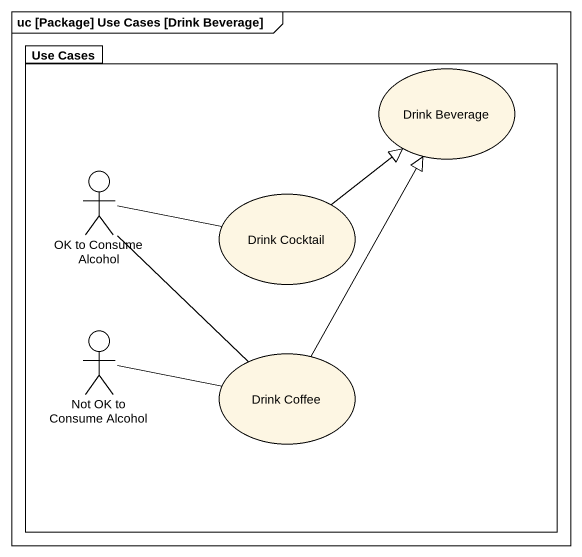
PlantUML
@startuml
mainframe uc [Package] Use Cases [Drink Beverage]
package "Use Cases" as Use_Cases {
  usecase "Drink Beverage" as Drink_Beverage
  actor "OK to Consume Alcohol" as OK_to_Consume_Alcohol
  usecase "Drink Cocktail" as Drink_Cocktail
  actor "Not OK to Consume Alcohol" as Not_OK_to_Consume_Alcohol
  usecase "Drink Coffee" as Drink_Coffee
}
OK_to_Consume_Alcohol -right- Drink_Cocktail
OK_to_Consume_Alcohol -- Drink_Coffee
Drink_Cocktail -up-|> Drink_Beverage
Not_OK_to_Consume_Alcohol -right- Drink_Coffee
Drink_Coffee -up-|> Drink_Beverage
@enduml
